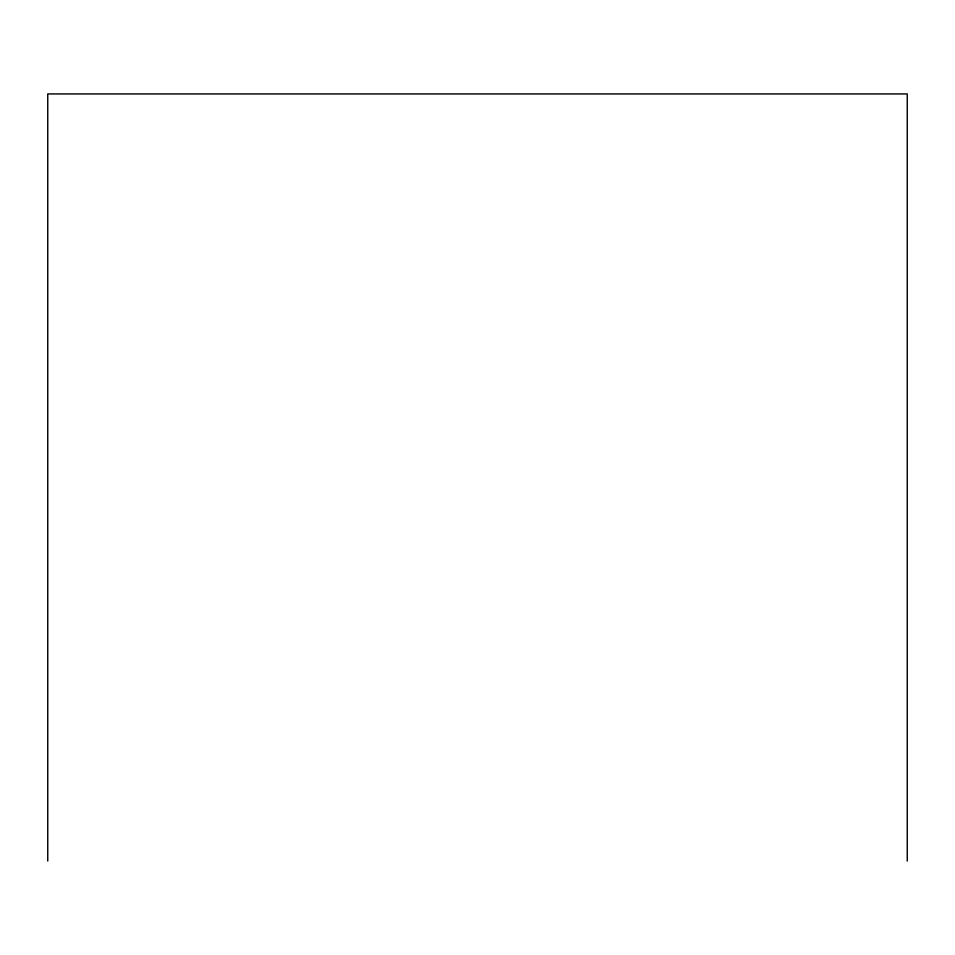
<?xml version="1.0" encoding="UTF-8"?>
<svg xmlns="http://www.w3.org/2000/svg" width="955" height="955" viewBox="0 0 955 955"><rect width="100%" height="100%" fill="white"/><g stroke="black" fill="none" stroke-linecap="round" stroke-linejoin="round"><path stroke-width="1.43" d="M907.25 861.064L907.25 93.936L47.75 93.936L47.75 861.064"/></g></svg>
